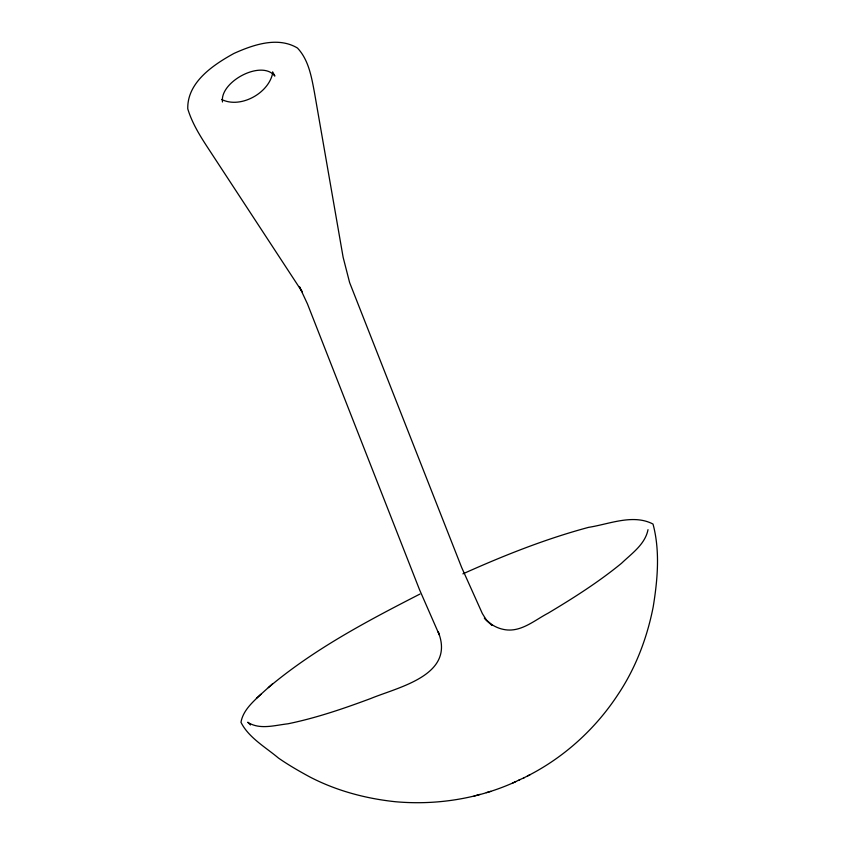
<?xml version="1.0" encoding="UTF-8"?>
<svg xmlns="http://www.w3.org/2000/svg" width="845" height="845" viewBox="0 0 845 845"><rect width="100%" height="100%" fill="white"/><g stroke="black" fill="none" stroke-linecap="round" stroke-linejoin="round"><path stroke-width="1.27" d="M272.608 73.388C268.509 93.436 240.329 108.815 221.739 99.499M648.009 529.657C645.168 544.349 631.616 553.581 621.466 563.33C598.566 582.078 573.533 597.985 548.162 613.153C534.272 620.399 520.404 633.032 503.504 629.419C495.983 627.877 489.35 623.758 484.322 618.033L492.075 625.437L486.498 620.167L482.368 613.586L461.666 567.502L349.608 282.547L343.123 257.25L314.477 92.633C311.541 77.085 308.7 59.921 297.451 48.017C277.762 36.25 253.215 44.764 233.98 53.425C213.225 64.843 187.094 82.303 187.77 108.847C191.783 122.208 199.114 134.376 206.676 146.016L302.14 291.789L299.331 286.529L307.443 303.883L419.458 589.525L439.315 634.901L438.28 632.007C455.539 675.292 398.766 686.964 370.754 698.509C343.693 708.585 316.273 717.986 287.944 723.795C274.9 725.242 259.605 730.101 247.743 722.243L250.479 724.968M260.936 694.252C252.666 702.132 242.99 710.508 240.973 722.306C248.567 737.611 265.605 747.234 278.47 758.06C288.504 765.042 299.088 771.115 309.819 776.946C336.384 790.751 365.674 798.578 395.365 801.725C436.284 805.38 478.291 798.852 515.703 781.678M268.309 687.64C313.875 649.182 367.121 621.117 419.954 594.056M256.426 698.329L272.47 683.869M512.535 783.104L524.375 777.569M527.512 775.995C564.08 757.437 595.44 728.918 617.896 694.664C635.62 668.247 647.059 638.07 653.185 606.942C657.621 579.754 660.188 550.866 653.016 524.058C633.106 513.633 609.308 524.132 588.585 527.354C545.363 538.952 503.673 555.566 462.902 573.861M523.625 777.981L530.195 774.611M518.46 780.421L519.664 779.882M474.087 796.064L480.034 794.385M486.329 792.621L490.797 791.353M272.618 71.836L274.868 76.05C261.485 59.15 219.468 81.933 222.499 101.981"/></g></svg>
